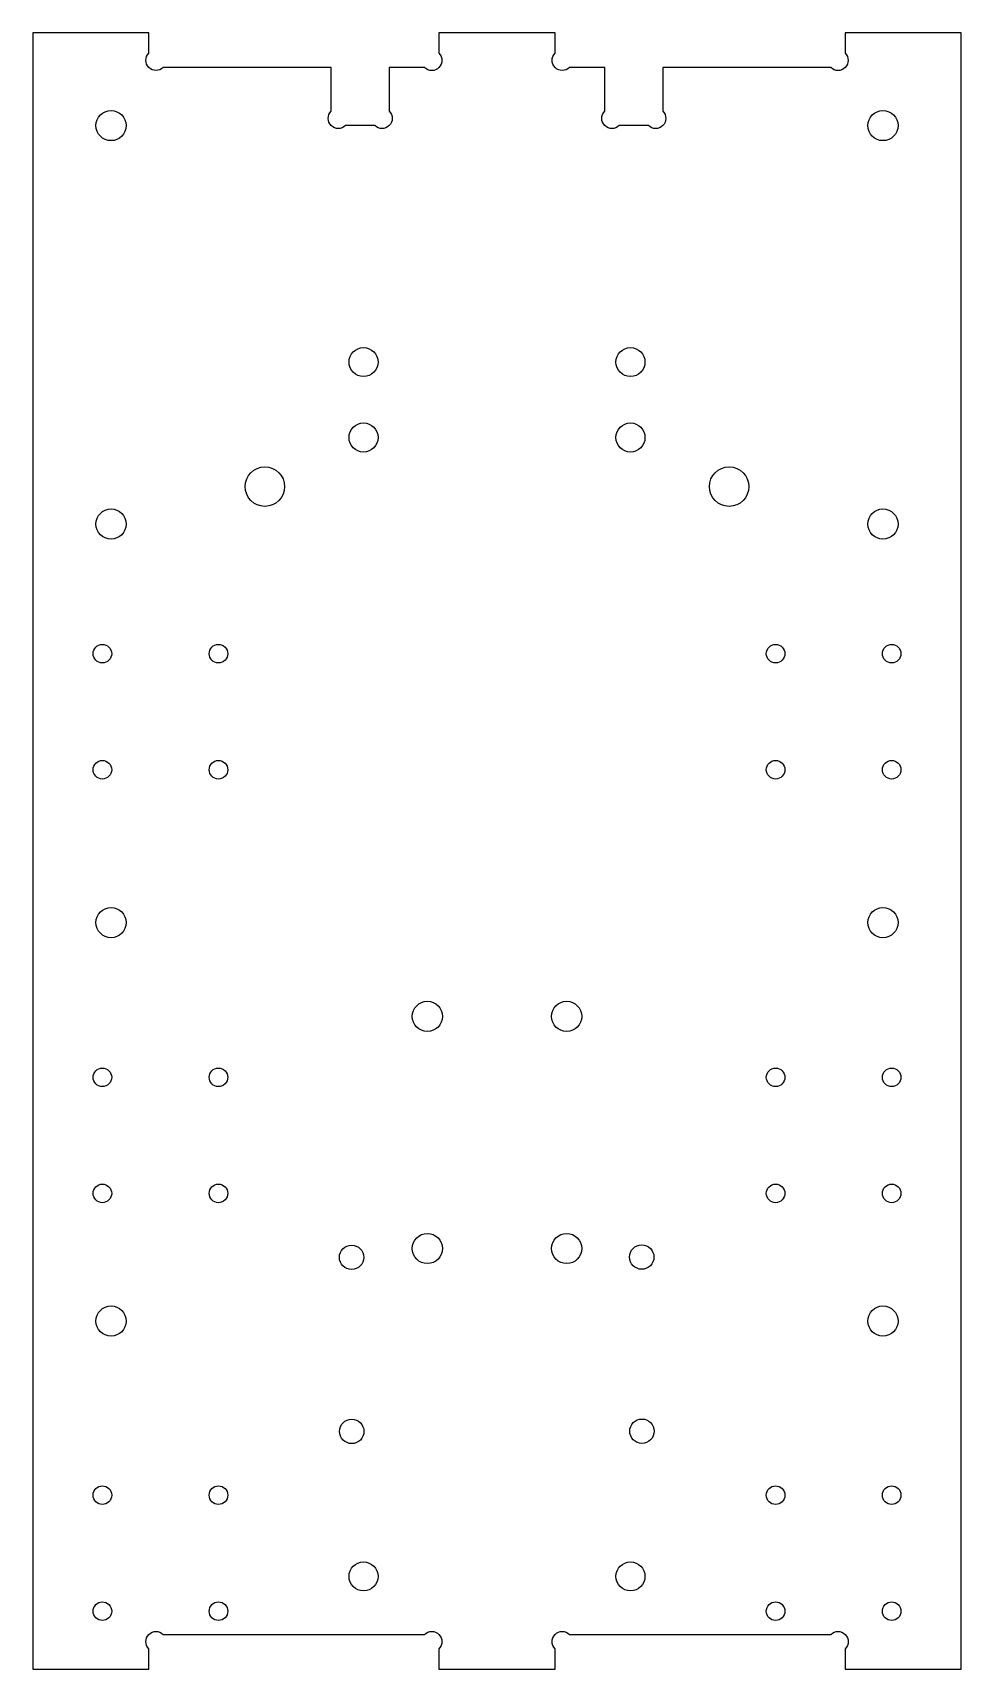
# Model space of a CAD drawing. Header units: millimetres. Extents: x 270 to 430, y 570 to 852.
import ezdxf

# ---------------------------------------------------------------- set-up
doc = ezdxf.new("R2010")
doc.units = ezdxf.units.MM
doc.layers.get('0').update_dxf_attribs({"linetype": 'CONTINUOUS'})

msp = doc.modelspace()

# ---------------------------------------------------------------- linework, layer by layer
msp.add_lwpolyline([(289.59, 573.76, -1), (292.06, 576.24), (337.11, 576.24, -1), (339.59, 573.76), (339.59, 570.24), (359.59, 570.24), (359.59, 573.76, -1), (362.06, 576.24), (407.11, 576.24, -1), (409.59, 573.76), (409.59, 570.24), (429.59, 570.24), (429.59, 852.24), (409.59, 852.24), (409.59, 848.71, -1), (407.11, 846.24), (378.16, 846.24), (378.16, 838.71, -1), (375.68, 836.24), (370.63, 836.24, -1), (368.16, 838.71), (368.16, 846.24), (362.06, 846.24, -1), (359.59, 848.71), (359.59, 852.24), (339.59, 852.24), (339.59, 848.71, -1), (337.11, 846.24), (331.02, 846.24), (331.02, 838.71, -1), (328.54, 836.24), (323.49, 836.24, -1), (321.02, 838.71), (321.02, 846.24), (292.06, 846.24, -1), (289.59, 848.71), (289.59, 852.24), (269.59, 852.24), (269.59, 570.24), (289.59, 570.24)], format="xyb", close=True)
for centre, radius in [((283.09, 836.24), 2.6), ((416.09, 836.24), 2.6), ((326.59, 795.49), 2.5), ((372.59, 795.49), 2.5), ((326.59, 782.49), 2.5), ((372.59, 782.49), 2.5), ((309.59, 774.02), 3.4), ((389.59, 774.02), 3.4), ((283.09, 767.57), 2.6), ((416.09, 767.57), 2.6), ((281.59, 745.24), 1.6), ((301.59, 745.24), 1.6), ((397.59, 745.24), 1.6), ((417.59, 745.24), 1.6), ((281.59, 725.24), 1.6), ((301.59, 725.24), 1.6), ((397.59, 725.24), 1.6), ((417.59, 725.24), 1.6), ((283.09, 698.9), 2.6), ((416.09, 698.9), 2.6), ((337.59, 682.74), 2.6), ((361.59, 682.74), 2.6), ((281.59, 672.24), 1.6), ((301.59, 672.24), 1.6), ((397.59, 672.24), 1.6), ((417.59, 672.24), 1.6), ((281.59, 652.24), 1.6), ((301.59, 652.24), 1.6), ((397.59, 652.24), 1.6), ((417.59, 652.24), 1.6), ((324.53, 641.22), 2.1), ((337.59, 642.74), 2.6), ((361.59, 642.74), 2.6), ((374.53, 641.26), 2.1), ((283.09, 630.24), 2.6), ((416.09, 630.24), 2.6), ((324.56, 611.22), 2.1), ((374.56, 611.26), 2.1), ((281.59, 600.24), 1.6), ((301.59, 600.24), 1.6), ((397.59, 600.24), 1.6), ((417.59, 600.24), 1.6), ((326.59, 586.24), 2.5), ((372.59, 586.24), 2.5), ((281.59, 580.24), 1.6), ((301.59, 580.24), 1.6), ((397.59, 580.24), 1.6), ((417.59, 580.24), 1.6)]:
    msp.add_circle(centre, radius)

doc.saveas('drawing.dxf')
